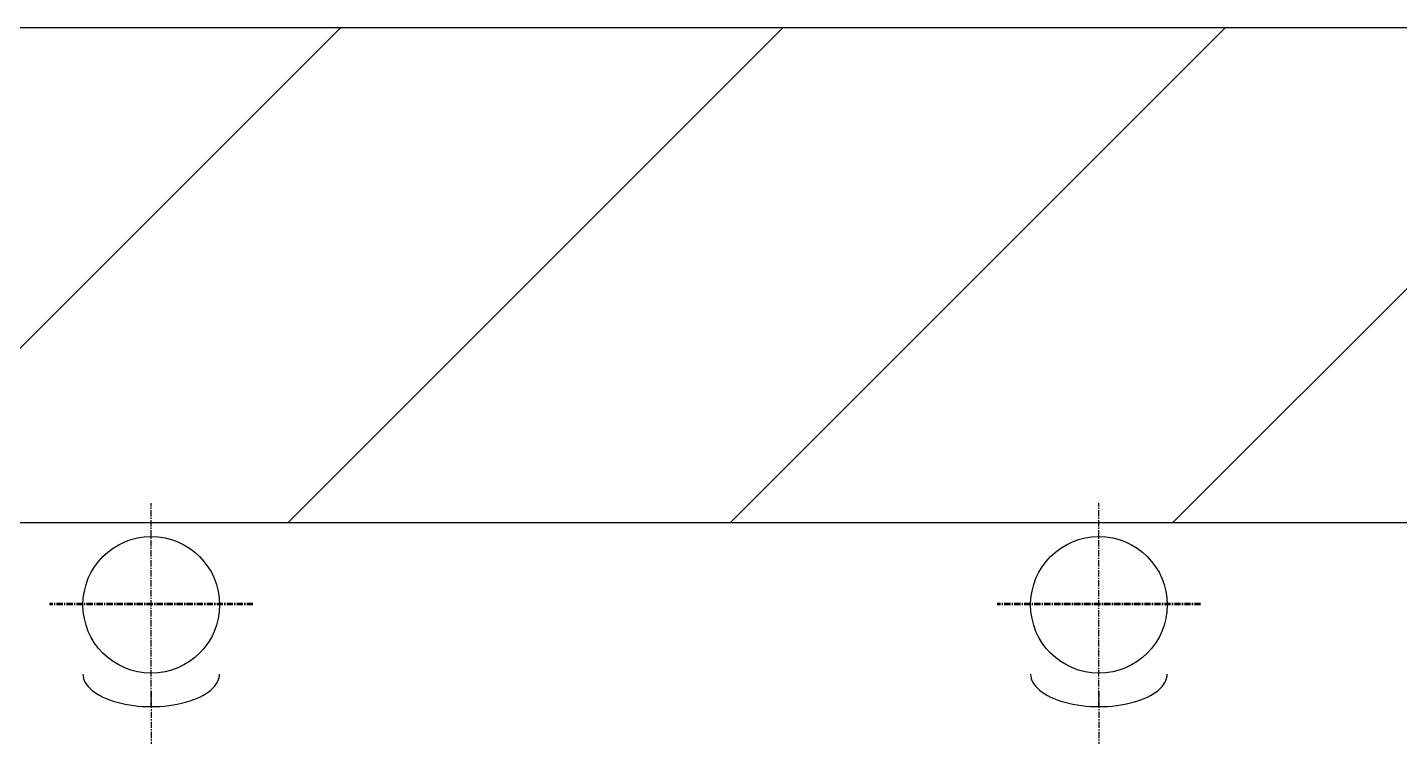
# Model space of a CAD drawing. Extents: x -181672 to 290600, y -29000 to 395522.
# Drawn here: x 1180 to 3922, y 35095 to 36512 of the extents above; entities that cross this region are included whole.
import ezdxf

# ---------------------------------------------------------------- set-up
doc = ezdxf.new("R2010")
doc.units = 0
doc.header["$LTSCALE"] = 10
doc.linetypes.add('XFM7P20PCW$0$CENTER', pattern=[2, 1.25, -0.25, 0.25, -0.25])
doc.layers.add('XFM7P20PCW$0$P-PCWR-20.7-P', color=252, linetype='Continuous')

# ---------------------------------------------------------------- blocks, each defined once
blk = doc.blocks.new('XFM7P20PCW$0$A$Ca4b834ba')
at = {"color": 1, "linetype": 'XFM7P20PCW$0$CENTER'}
for p, q in [((126.5, -2978.5), (126.5, -2572.1)), ((126.5, -2948.7), (126.5, -3355.1)), ((-76.7, -3151.9), (329.7, -3151.9)), ((-76.7, -3154.6), (329.7, -3154.6))]:
    blk.add_line(p, q, dxfattribs=at)
at = {"layer": 'XFM7P20PCW$0$P-PCWR-20.7-P'}
blk.add_circle((126.5, -3151.9), 136.5, dxfattribs=at)
blk.add_ellipse((126.5, -3013.7), major_axis=(136.5, 0), ratio=0.47667, start_param=0, end_param=3.141593, dxfattribs=at)
blk = doc.blocks.new('XFM7P20PCW')
at = {"rotation": 180}
for p in [(1554.40825, 32206.52495), (3447.89876, 32206.52495)]:
    blk.add_blockref('XFM7P20PCW$0$A$Ca4b834ba', p, dxfattribs=at)
blk = doc.blocks.new('XFM7Q20PCW-200K')
h = blk.add_hatch()
h.set_pattern_fill('ANSI31', color=256, scale=5000)
h.set_pattern_definition([(45, (5e-11, -3301.6), (-441.942, 441.942), [])])
h.paths.add_polyline_path([(155.3, 36511.8), (14152.5, 36511.8), (14152.5, 35522.3), (155.3, 35522.3)])
blk.add_lwpolyline([(155.3, 36511.8), (14152.5, 36511.8), (14152.5, 35522.3), (155.3, 35522.3)], close=True)

msp = doc.modelspace()

# ---------------------------------------------------------------- block references
for name in ['XFM7P20PCW', 'XFM7Q20PCW-200K']:
    msp.add_blockref(name, (0, 0))

doc.saveas('drawing.dxf')
